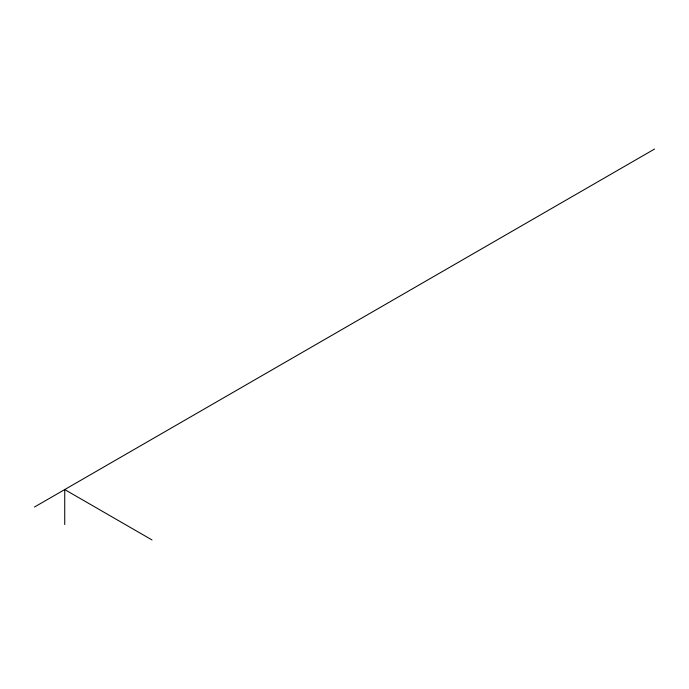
<?xml version="1.0" encoding="UTF-8"?>
<svg xmlns="http://www.w3.org/2000/svg" width="689" height="689" viewBox="0 0 689 689"><rect width="100%" height="100%" fill="white"/><g stroke="black" fill="none" stroke-linecap="round" stroke-linejoin="round"><path stroke-width="1.03" d="M34.45 507.044L654.55 149.039M152.019 539.961L64.732 489.569L64.732 524.527"/></g></svg>
